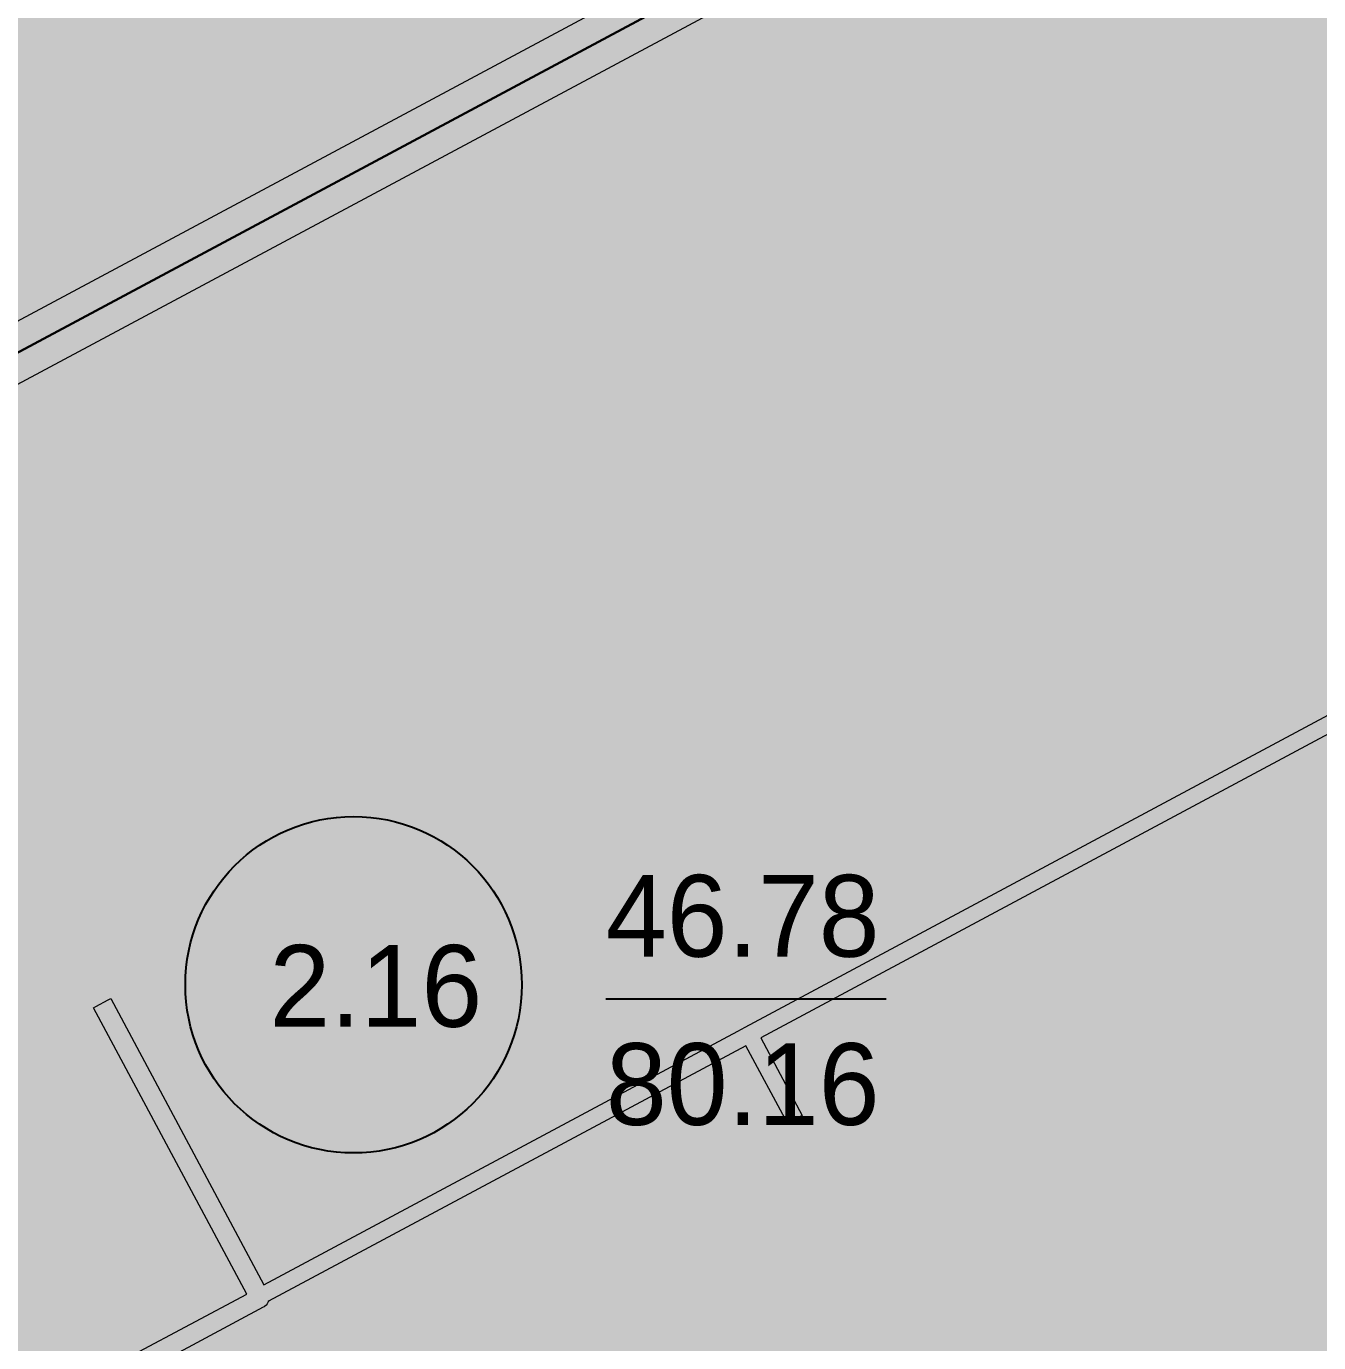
# Model space of a CAD drawing. Header units: millimetres. Extents: x 0 to 224629, y -187555 to 25097.
# Drawn here: x 76241 to 80850, y -154428 to -149734 of the extents above; entities that cross this region are included whole.
import ezdxf

# ---------------------------------------------------------------- set-up
doc = ezdxf.new("R2010")
doc.units = ezdxf.units.MM
doc.linetypes.add('Solid', pattern=[0])
for name, color, linetype, lineweight in [('Inner Walls', 5, 'Solid', 0), ('Room Walls', 47, 'Solid', 35), ('Studio Apartment', 1, 'Solid', 35), ('Three-Bedroom Apartment', 252, 'Solid', 25), ('Two-Bedroom Apartment', 250, 'Solid', 25)]:
    doc.layers.add(name, color=color, linetype=linetype, lineweight=lineweight)
doc.styles.add('Dialog.plain', font='Dialog.plain')

msp = doc.modelspace()

# ---------------------------------------------------------------- hatches: boundary and pattern name
at = {"layer": 'Studio Apartment', "linetype": 'Solid', "lineweight": 25}
msp.add_hatch(color=252, dxfattribs=at).paths.add_polyline_path([(71597, -149637), (79267, -145531), (80819, -148430), (80819, -148430), (75076, -151505), (74840, -151064), (74839, -151063), (74837, -151061), (74836, -151060), (74834, -151060), (74832, -151059), (74830, -151059), (74828, -151060), (74826, -151060), (72909, -152087), (72909, -152087)], flags=0)
at = {"layer": 'Two-Bedroom Apartment', "linetype": 'Solid', "lineweight": 25}
msp.add_hatch(color=151, dxfattribs=at).paths.add_polyline_path([(65876, -156430), (73149, -152536), (80423, -148643), (82015, -151618), (83608, -154594), (80421, -156300), (80421, -156300), (80185, -155859), (80184, -155857), (80183, -155856), (80181, -155855), (80179, -155854), (80177, -155854), (80176, -155854), (80174, -155854), (80172, -155855), (78734, -156625), (78732, -156626), (78731, -156627), (78730, -156629), (78729, -156631), (78728, -156633), (78728, -156635), (78729, -156637), (78730, -156638), (78966, -157079), (77217, -158015), (75624, -155041), (74742, -155512), (67469, -159406)], flags=0)

# ---------------------------------------------------------------- linework, layer by layer
at = {"layer": 'Inner Walls', "color": 47, "linetype": 'Solid', "lineweight": 15}
for p, q in [((75117, -151370), (80174, -148663)), ((80249, -148849), (75123, -151593))]:
    msp.add_line(p, q, dxfattribs=at)
at = {"layer": 'Room Walls', "color": 47, "linetype": 'Solid', "lineweight": 9}
for p, q in [((78805, -153303), (81781, -151710)), ((81809, -151763), (78860, -153341)), ((76489, -153230), (76533, -153206)), ((76533, -153206), (76542, -153201)), ((76542, -153201), (77088, -154222)), ((76480, -153234), (76489, -153230)), ((77027, -154255), (76480, -153234)), ((77088, -154222), (78779, -153317)), ((78779, -153317), (78805, -153303)), ((78860, -153341), (79008, -153618)), ((78807, -153370), (77105, -154281)), ((78955, -153646), (78807, -153370)), ((79008, -153618), (78955, -153646)), ((76626, -154469), (77027, -154255)), ((77086, -154302), (76659, -154531)), ((77089, -154301), (77086, -154302)), ((77090, -154300), (77089, -154301)), ((77095, -154296), (77090, -154300)), ((77096, -154295), (77095, -154296)), ((77100, -154290), (77096, -154295)), ((77101, -154288), (77100, -154290)), ((77104, -154283), (77101, -154288)), ((77105, -154281), (77104, -154283))]:
    msp.add_line(p, q, dxfattribs=at)
msp.add_point((77105, -154281), dxfattribs=at)
at = {"layer": 'Studio Apartment', "color": 252, "linetype": 'Solid', "lineweight": 25}
msp.add_line((80819, -148430), (75076, -151505), dxfattribs=at)
at = {"layer": 'Three-Bedroom Apartment', "color": 7, "linetype": 'Solid', "lineweight": 25}
msp.add_line((78308, -153202), (79308, -153202), dxfattribs=at)
msp.add_circle((77408, -153152), 600, dxfattribs=at)
at = {"layer": 'Two-Bedroom Apartment', "color": 151, "linetype": 'Solid', "lineweight": 25}
msp.add_line((73149, -152536), (80423, -148643), dxfattribs=at)

# ---------------------------------------------------------------- texts
at = {"layer": 'Three-Bedroom Apartment', "color": 7, "linetype": 'Solid', "lineweight": 25, "style": 'Dialog.plain'}
for s, p in [('46.78', (78308, -153052)), ('2.16', (77108, -153302)), ('80.16', (78308, -153652))]:
    msp.add_text(s, height=291.61, dxfattribs=at).set_placement(p)

doc.saveas('drawing.dxf')
